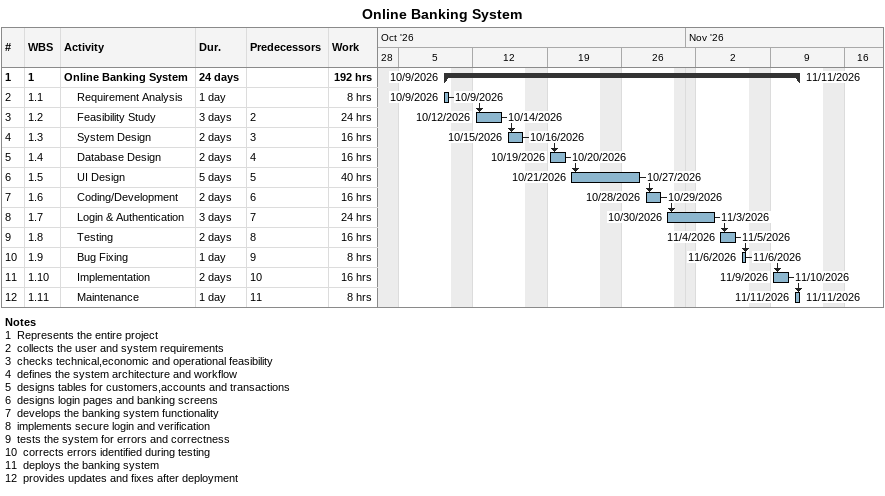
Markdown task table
Online Banking System

| ID | WBS | Task | Duration | Start | Finish | Predecessors | Work (h) |
|---|---|---|---|---|---|---|---|
| 1 | 1 | **Online Banking System** | 24d | 2026-10-09 | 2026-11-11 |  | 192 |
| 2 | 1.1 | Requirement Analysis | 1d | 2026-10-09 | 2026-10-09 |  | 8 |
| 3 | 1.2 | Feasibility Study | 3d | 2026-10-12 | 2026-10-14 | 2 | 24 |
| 4 | 1.3 | System Design | 2d | 2026-10-15 | 2026-10-16 | 3 | 16 |
| 5 | 1.4 | Database Design | 2d | 2026-10-19 | 2026-10-20 | 4 | 16 |
| 6 | 1.5 | UI Design | 5d | 2026-10-21 | 2026-10-27 | 5 | 40 |
| 7 | 1.6 | Coding/Development | 2d | 2026-10-28 | 2026-10-29 | 6 | 16 |
| 8 | 1.7 | Login & Authentication | 3d | 2026-10-30 | 2026-11-03 | 7 | 24 |
| 9 | 1.8 | Testing | 2d | 2026-11-04 | 2026-11-05 | 8 | 16 |
| 10 | 1.9 | Bug Fixing | 1d | 2026-11-06 | 2026-11-06 | 9 | 8 |
| 11 | 1.10 | Implementation | 2d | 2026-11-09 | 2026-11-10 | 10 | 16 |
| 12 | 1.11 | Maintenance | 1d | 2026-11-11 | 2026-11-11 | 11 | 8 |

Notes
- 1: Represents the entire project
- 2: collects the user and system requirements
- 3: checks technical,economic and operational feasibility
- 4: defines the system architecture and workflow
- 5: designs tables for customers,accounts and transactions
- 6: designs login pages and banking screens
- 7: develops the banking system functionality
- 8: implements secure login and verification
- 9: tests the system for errors and correctness
- 10: corrects errors identified during testing
- 11: deploys the banking system
- 12: provides updates and fixes after deployment
